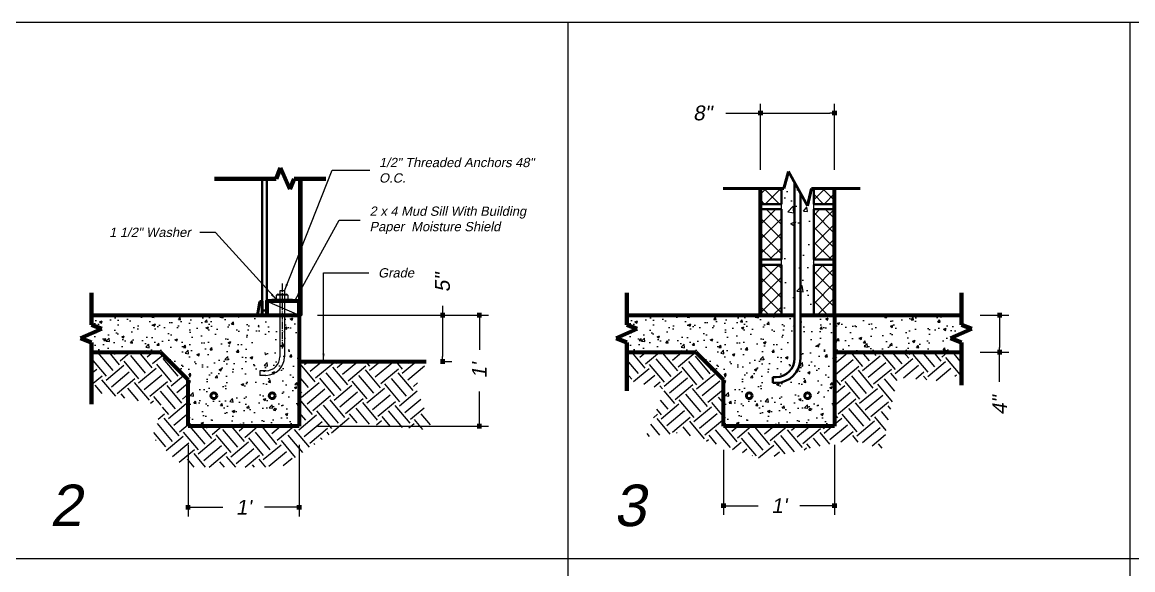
# Model space of a CAD drawing. Header units: inches. Extents: x -3905 to 10892, y 1064 to 9590.
# Drawn here: x 2252.8 to 2372.8, y 2603.4 to 2662.5 of the extents above; entities that cross this region are included whole.
import ezdxf

# ---------------------------------------------------------------- set-up
doc = ezdxf.new("R2010")
doc.units = ezdxf.units.IN
doc.header["$MEASUREMENT"] = 0
doc.header["$PDMODE"] = 3
doc.linetypes.add('CENTERLINE', pattern=[1.81, 0.75, -0.0625, 0.03, -0.0625, 0.75, -0.0625, 0.03, -0.0625])
doc.layers.add('Foundation', color=210, linetype='Continuous')
doc.styles.add('DSTEXT', font='arial.ttf', dxfattribs={"oblique": 12})
doc.styles.get("Standard").update_dxf_attribs({"font": 'arial.ttf', "oblique": 10})
doc.dimstyles.new('WeaselDims$0', dxfattribs={"dimtxt": 0.1, "dimasz": 0.0325, "dimexe": 0.0625, "dimexo": 0.125, "dimgap": 0.09, "dimtad": 0, "dimdec": 4, "dimzin": 0, "dimdsep": 46, "dimlunit": 4, "dimtxsty": 'Standard', "dimblk": 'BOXFILLED', "dimcen": 0.09, "dimadec": 0, "dimazin": 0, "dimtfac": 1, "dimtdec": 4, "dimtofl": 0, "dimtmove": 1, "dimatfit": 3, "dimfxl": 1, "dimfrac": 2, "dimtolj": 1, "dimtzin": 0, "dimarcsym": 0})
doc.dimstyles.new('WeaselDims$7', dxfattribs={"dimtxt": 0.0625, "dimasz": 0.046875, "dimexe": 0.125, "dimexo": 0.125, "dimgap": 0.0625, "dimtad": 0, "dimdec": 4, "dimrnd": 0.0625, "dimzin": 0, "dimdsep": 46, "dimlunit": 4, "dimtxsty": 'DSTEXT', "dimblk": 'ARCHTICK', "dimcen": 0, "dimadec": 0, "dimazin": 0, "dimtfac": 1, "dimtdec": 4, "dimtofl": 0, "dimtmove": 1, "dimatfit": 3, "dimfxl": 1, "dimfrac": 1, "dimtolj": 1, "dimtzin": 0, "dimarcsym": 0})

# ---------------------------------------------------------------- blocks, each defined once
blk = doc.blocks.new('_ArchTick')
at = {"color": 0, "linetype": 'ByBlock', "lineweight": 0, "const_width": 0.15}
blk.add_lwpolyline([(-0.5, -0.5), (0.5, 0.5)], dxfattribs=at)
blk = doc.blocks.new('Anchor 1-2')
at = {"color": 0, "linetype": 'CENTERLINE', "lineweight": 0}
blk.add_line((0, 1.93), (0, -5.09), dxfattribs=at)
at = {"color": 0, "lineweight": 0}
for p, q in [((1.12, 0.18), (-1.12, 0.18)), ((-1.12, 0), (-1.12, 0.18)), ((1.12, 0), (-1.12, 0)), ((0.61, 0.67), (-0.62, 0.67)), ((0.25, 1.14), (-0.25, 1.14)), ((1.12, 0), (1.12, 0.18))]:
    blk.add_line(p, q, dxfattribs=at)
at = {"color": 0, "linetype": 'Continuous', "lineweight": 0}
for p, q in [((-0.25, 1.14), (-0.25, -6)), ((0.25, 1.14), (0.25, -6)), ((-1.75, -7.5), (-2.41, -7.5)), ((-2.41, -7.5), (-2.41, -8)), ((-1.75, -8), (-2.41, -8))]:
    blk.add_line(p, q, dxfattribs=at)
at = {"color": 0, "lineweight": 0}
for points in [[(0.61, 0.67), (0.61, 0.18), (-0.62, 0.18), (-0.62, 0.67)], [(-0.45, 0.76), (0.45, 0.76)]]:
    blk.add_lwpolyline(points, dxfattribs=at)
for centre, radius, start, end in [((-0.45, 0.55), 0.204, 34.0045, 145.9955), ((0, 0.28), 0.475, 54.1118, 125.8882), ((0.44, 0.55), 0.204, 34, 146)]:
    blk.add_arc(centre, radius, start, end, dxfattribs=at)
at = {"color": 0, "linetype": 'Continuous', "lineweight": 0}
for radius in [1.5, 2]:
    blk.add_arc((-1.75, -6), radius, 270, 0, dxfattribs=at)
blk = doc.blocks.new('CMU-Unit')
at = {"layer": 'Foundation', "lineweight": 0}
h = blk.add_hatch(dxfattribs=at)
h.set_pattern_fill('AR-CONC', color=256, scale=0.75)
h.set_pattern_definition([(50, (-2829.897, 1301.3954), (5.3794514, -0.470641), [0.5625, -6.1875]), (355, (-2829.897, 1301.3954), (-1.040635, 5.641441), [0.45, -4.95]), (100.45144, (-2829.4485, 1301.356), (4.338816, 5.1708), [0.478051, -5.258566]), (46.1842, (-2829.897, 1302.8954), (8.00431, -1.241395), [0.84375, -9.28125]), (96.63564, (-2829.23, 1302.792), (7.009965, 7.30589), [0.717078, -7.887853]), (351.18416, (-2829.897, 1302.895), (7.009965, 7.30589), [0.675, -7.425]), (21, (-2829.147, 1302.5204), (4.476803, -3.0196417), [0.5625, -6.1875]), (326, (-2829.147, 1302.5204), (1.824865, 5.438625), [0.45, -4.95]), (71.45144, (-2828.7737, 1302.269), (6.301668, 2.418984), [0.478051, -5.258566]), (37.5, (-2829.8968, 1301.3954), (0.0911989, 2.4967039), [0, -4.89, 0, -5.025, 0, -4.96875]), (7.5, (-2829.8968, 1301.3954), (1.9730215, 2.9580878), [0, -2.865, 0, -4.7775, 0, -1.89375]), (327.5, (-2831.5693, 1301.3954), (4.0036683, -0.1691615), [0, -1.875, 0, -5.85, 0, -7.7625]), (317.5, (-2832.3193, 1301.3954), (4.3738963, 0.7507874), [0, -2.4375, 0, -3.885, 0, -5.5125])])
h.paths.add_polyline_path([(5.75, 6), (2.25, 6), (2.25, 0), (5.75, 0)])
h = blk.add_hatch(dxfattribs=at)
h.set_pattern_fill('ANSI37', color=256, scale=9)
h.set_pattern_definition([(45, (-2829.8968, 1301.3954), (-0.79549513, 0.79549513), []), (135, (-2829.8968, 1301.3954), (-0.79549513, -0.79549513), [])])
h.paths.add_polyline_path([(2.25, 5.44), (0, 5.44), (0, 0), (2.25, 0)])
h.paths.add_polyline_path([(8, 5.44), (5.75, 5.44), (5.75, 0), (8, 0)])
for p, q in [((0, 6), (2.25, 6)), ((2.25, 5.44), (2.25, 6)), ((8, 6), (5.75, 6)), ((5.75, 5.44), (5.75, 6)), ((5.75, 5.44), (8, 5.44)), ((2.25, 0), (0, 0))]:
    blk.add_line(p, q, dxfattribs=at)
at = {"layer": 'Foundation', "lineweight": 40}
for p, q in [((2.25, 5.44), (0, 5.44)), ((0, 5.44), (0, 0)), ((2.25, 5.44), (2.25, 0)), ((5.75, 0), (5.75, 5.44)), ((8, 5.44), (5.75, 5.44)), ((8, 0), (8, 5.44)), ((0, 0), (2.25, 0)), ((8, 0), (5.75, 0)), ((5.75, 0), (8, 0)), ((5.75, 0), (8, 0))]:
    blk.add_line(p, q, dxfattribs=at)
at = {"layer": 'Foundation', "lineweight": 0}
for centre, start, end in [((-0.42, 5.72), 326.1074, 33.8926), ((8.42, 5.72), 146.1074, 213.8926)]:
    blk.add_arc(centre, 0.504, start, end, dxfattribs=at)
blk = doc.blocks.new('_BoxFilled')
at = {"color": 0, "linetype": 'ByBlock', "lineweight": -2}
blk.add_line((-0.5, 0), (-1, 0), dxfattribs=at)
at = {"color": 0, "linetype": 'ByBlock'}
blk.add_solid([(-0.5, 0.5), (0.5, 0.5), (-0.5, -0.5), (0.5, -0.5)], dxfattribs=at)
blk = doc.blocks.new('*D74')
at = {"layer": 'Defpoints', "color": 0, "lineweight": 5, "transparency": 16777216}
for p in [(2328.53, 2618.34), (2340.53, 2618.88), (2340.53, 2610.3)]:
    blk.add_point(p, dxfattribs=at)
at = {"layer": 'Foundation', "color": 0, "lineweight": -2, "transparency": 16777216}
for p, q in [((2328.53, 2616.34), (2328.53, 2609.3)), ((2340.53, 2616.88), (2340.53, 2609.3)), ((2329.05, 2610.3), (2332.29, 2610.3)), ((2340.01, 2610.3), (2336.77, 2610.3))]:
    blk.add_line(p, q, dxfattribs=at)
at = {"layer": 'Foundation', "color": 0, "lineweight": -2, "transparency": 16777216, "xscale": 0.52, "yscale": 0.52, "zscale": 0.52, "rotation": 180}
blk.add_blockref('_BoxFilled', (2328.53, 2610.3), dxfattribs=at)
at = {"layer": 'Foundation', "color": 0, "lineweight": -2, "transparency": 16777216, "xscale": 0.52, "yscale": 0.52, "zscale": 0.52}
blk.add_blockref('_BoxFilled', (2340.53, 2610.3), dxfattribs=at)
at = {"layer": 'Foundation', "color": 0, "lineweight": 0, "transparency": 16777216, "insert": (2334.53, 2610.3), "char_height": 1.6, "attachment_point": 5}
blk.add_mtext("\\A1;1'", dxfattribs=at)
blk = doc.blocks.new('*D73')
at = {"layer": 'Defpoints', "color": 0, "lineweight": 5, "transparency": 16777216}
for p in [(2340.53, 2652.71), (2332.53, 2644.57), (2340.53, 2644.57)]:
    blk.add_point(p, dxfattribs=at)
at = {"layer": 'Foundation', "color": 0, "lineweight": -2, "transparency": 16777216}
for p, q in [((2332.53, 2646.57), (2332.53, 2653.71)), ((2340.53, 2646.57), (2340.53, 2653.71)), ((2328.78, 2652.71), (2332.53, 2652.71)), ((2333.05, 2652.71), (2340.01, 2652.71))]:
    blk.add_line(p, q, dxfattribs=at)
at = {"layer": 'Foundation', "color": 0, "lineweight": -2, "transparency": 16777216, "xscale": 0.52, "yscale": 0.52, "zscale": 0.52, "rotation": 180}
blk.add_blockref('_BoxFilled', (2332.53, 2652.71), dxfattribs=at)
at = {"layer": 'Foundation', "color": 0, "lineweight": -2, "transparency": 16777216, "xscale": 0.52, "yscale": 0.52, "zscale": 0.52}
blk.add_blockref('_BoxFilled', (2340.53, 2652.71), dxfattribs=at)
at = {"layer": 'Foundation', "color": 0, "lineweight": 0, "transparency": 16777216, "insert": (2326.27, 2652.71), "char_height": 1.6, "attachment_point": 5}
blk.add_mtext('\\A1;8"', dxfattribs=at)
blk = doc.blocks.new('*D75')
at = {"layer": 'Defpoints', "color": 0, "lineweight": 5, "transparency": 16777216}
for p in [(2270.68, 2618.88), (2282.68, 2618.88), (2282.68, 2610.13)]:
    blk.add_point(p, dxfattribs=at)
at = {"layer": 'Foundation', "color": 0, "lineweight": -2, "transparency": 16777216}
for p, q in [((2270.68, 2616.88), (2270.68, 2609.13)), ((2282.68, 2616.88), (2282.68, 2609.13)), ((2271.2, 2610.13), (2274.44, 2610.13)), ((2282.16, 2610.13), (2278.93, 2610.13))]:
    blk.add_line(p, q, dxfattribs=at)
at = {"layer": 'Foundation', "color": 0, "lineweight": -2, "transparency": 16777216, "xscale": 0.52, "yscale": 0.52, "zscale": 0.52, "rotation": 180}
blk.add_blockref('_BoxFilled', (2270.68, 2610.13), dxfattribs=at)
at = {"layer": 'Foundation', "color": 0, "lineweight": -2, "transparency": 16777216, "xscale": 0.52, "yscale": 0.52, "zscale": 0.52}
blk.add_blockref('_BoxFilled', (2282.68, 2610.13), dxfattribs=at)
at = {"layer": 'Foundation', "color": 0, "lineweight": 0, "transparency": 16777216, "insert": (2276.68, 2610.13), "char_height": 1.6, "attachment_point": 5}
blk.add_mtext("\\A1;1'", dxfattribs=at)
blk = doc.blocks.new('*D76')
at = {"layer": 'Defpoints', "color": 0, "lineweight": 5, "transparency": 16777216}
for p in [(2282.68, 2630.88), (2282.68, 2618.88), (2302.15, 2618.88)]:
    blk.add_point(p, dxfattribs=at)
at = {"layer": 'Foundation', "color": 0, "lineweight": -2, "transparency": 16777216}
for p, q in [((2284.68, 2630.88), (2303.15, 2630.88)), ((2302.15, 2630.36), (2302.15, 2627.12)), ((2302.15, 2619.4), (2302.15, 2622.63)), ((2284.68, 2618.88), (2303.15, 2618.88))]:
    blk.add_line(p, q, dxfattribs=at)
at = {"layer": 'Foundation', "color": 0, "lineweight": -2, "transparency": 16777216, "xscale": 0.52, "yscale": 0.52, "zscale": 0.52}
for p, rotation in [((2302.15, 2630.88), 90), ((2302.15, 2618.88), 270)]:
    blk.add_blockref('_BoxFilled', p, dxfattribs=dict(at, rotation=rotation))
at = {"layer": 'Foundation', "color": 0, "lineweight": 0, "transparency": 16777216, "insert": (2302.15, 2624.88), "char_height": 1.6, "attachment_point": 5, "rotation": 90}
blk.add_mtext("\\A1;1'", dxfattribs=at)
blk = doc.blocks.new('*D77')
at = {"layer": 'Defpoints', "color": 0, "lineweight": 5, "transparency": 16777216}
for p in [(2282.68, 2630.88), (2296.41, 2625.88), (2298.18, 2625.88)]:
    blk.add_point(p, dxfattribs=at)
at = {"layer": 'Foundation', "color": 0, "lineweight": -2, "transparency": 16777216}
for p, q in [((2298.18, 2631.88), (2298.18, 2630.88)), ((2284.68, 2630.88), (2299.18, 2630.88)), ((2298.18, 2630.36), (2298.18, 2626.4)), ((2298.41, 2625.88), (2299.18, 2625.88))]:
    blk.add_line(p, q, dxfattribs=at)
at = {"layer": 'Foundation', "color": 0, "lineweight": -2, "transparency": 16777216, "xscale": 0.52, "yscale": 0.52, "zscale": 0.52}
for p, rotation in [((2298.18, 2630.88), 90), ((2298.18, 2625.88), 270)]:
    blk.add_blockref('_BoxFilled', p, dxfattribs=dict(at, rotation=rotation))
at = {"layer": 'Foundation', "color": 0, "lineweight": 0, "transparency": 16777216, "insert": (2298.18, 2634.38), "char_height": 1.6, "attachment_point": 5, "rotation": 90}
blk.add_mtext('\\A1;5"', dxfattribs=at)
blk = doc.blocks.new('*D78')
at = {"layer": 'Defpoints', "color": 0, "lineweight": 5, "transparency": 16777216}
for p in [(2354.25, 2630.88), (2354.25, 2626.88), (2358.36, 2626.88)]:
    blk.add_point(p, dxfattribs=at)
at = {"layer": 'Foundation', "color": 0, "lineweight": -2, "transparency": 16777216}
for p, q in [((2356.25, 2630.88), (2359.36, 2630.88)), ((2358.36, 2630.36), (2358.36, 2627.4)), ((2356.25, 2626.88), (2359.36, 2626.88)), ((2358.36, 2623.67), (2358.36, 2626.88))]:
    blk.add_line(p, q, dxfattribs=at)
at = {"layer": 'Foundation', "color": 0, "lineweight": -2, "transparency": 16777216, "xscale": 0.52, "yscale": 0.52, "zscale": 0.52}
for p, rotation in [((2358.36, 2630.88), 90), ((2358.36, 2626.88), 270)]:
    blk.add_blockref('_BoxFilled', p, dxfattribs=dict(at, rotation=rotation))
at = {"layer": 'Foundation', "color": 0, "lineweight": 0, "transparency": 16777216, "insert": (2358.36, 2621.13), "char_height": 1.6, "attachment_point": 5, "rotation": 90}
blk.add_mtext('\\A1;4"', dxfattribs=at)

msp = doc.modelspace()

# ---------------------------------------------------------------- hatches: boundary and pattern name
at = {"layer": 'Foundation', "lineweight": 0}
h = msp.add_hatch(dxfattribs=at)
h.set_pattern_fill('AR-CONC', color=256, scale=0.75)
h.set_pattern_definition([(50, (-497.3657, 3944.272), (5.3794514, -0.470641), [0.5625, -6.1875]), (355, (-497.3657, 3944.272), (-1.040635, 5.641441), [0.45, -4.95]), (100.45144, (-496.9174, 3944.233), (4.338816, 5.1708), [0.478051, -5.258566]), (46.1842, (-497.366, 3945.772), (8.00431, -1.241395), [0.84375, -9.28125]), (96.63564, (-496.699, 3945.669), (7.009965, 7.30589), [0.717078, -7.887853]), (351.18416, (-497.366, 3945.772), (7.009965, 7.30589), [0.675, -7.425]), (21, (-496.6157, 3945.397), (4.476803, -3.0196417), [0.5625, -6.1875]), (326, (-496.6157, 3945.397), (1.824865, 5.438625), [0.45, -4.95]), (71.45144, (-496.2426, 3945.1455), (6.301668, 2.418984), [0.478051, -5.258566]), (37.5, (-497.3657, 3944.2721), (0.0911989, 2.4967039), [0, -4.89, 0, -5.025, 0, -4.96875]), (7.5, (-497.3657, 3944.272), (1.9730215, 2.9580878), [0, -2.865, 0, -4.7775, 0, -1.89375]), (327.5, (-499.0382, 3944.2721), (4.0036683, -0.1691615), [0, -1.875, 0, -5.85, 0, -7.7625]), (317.5, (-499.7882, 3944.272), (4.3738963, 0.7507874), [0, -2.4375, 0, -3.885, 0, -5.5125])])
h.paths.add_polyline_path([(2337.50631, 2642.87672), (2335.56121, 2646.40055), (2335.03863, 2644.5694), (2334.78111, 2644.5694), (2334.78111, 2642.87672)])
h.paths.add_polyline_path([(2338.28111, 2644.5694), (2338.03482, 2644.5694), (2337.66094, 2642.87672), (2338.28111, 2642.87672)])
h = msp.add_hatch(dxfattribs=at)
h.set_pattern_fill('ANSI37', color=256, scale=9)
h.set_pattern_definition([(45, (-497.3657, 3944.2721), (-0.79549513, 0.79549513), []), (135, (-497.3657, 3944.2721), (-0.79549513, -0.79549513), [])])
h.paths.add_polyline_path([(2334.78111, 2644.5694), (2332.53111, 2644.5694), (2332.53111, 2642.87672), (2334.78111, 2642.87672)])
h.paths.add_polyline_path([(2340.53111, 2644.5694), (2338.28111, 2644.5694), (2338.28111, 2642.87672), (2340.53111, 2642.87672)])
h = msp.add_hatch(dxfattribs=at)
h.set_pattern_fill('AR-CONC', color=256, scale=0.4)
h.set_pattern_definition([(50, (56.8602, -3.014), (2.8690407, -0.2510085), [0.3, -3.3]), (355, (56.8602, -3.014), (-0.5550053, 3.0087685), [0.24, -2.64]), (100.45144, (57.0993, -3.0348), (2.3140354, 2.75776), [0.2549608, -2.8045684]), (46.1842, (56.8602, -2.214), (4.2689653, -0.662077), [0.45, -4.95]), (96.63564, (57.216, -2.269), (3.738648, 3.8964744), [0.3824414, -4.206855]), (351.18416, (56.8602, -2.214), (3.738648, 3.8964744), [0.36, -3.96]), (21, (57.2602, -2.414), (2.3876282, -1.6104756), [0.3, -3.3]), (326, (57.2602, -2.414), (0.9732613, 2.9006002), [0.24, -2.64]), (71.451445, (57.4592, -2.548), (3.3608895, 1.2901246), [0.2549608, -2.8045684]), (37.5, (56.8602, -3.0139), (0.04863942, 1.33157542), [0, -2.608, 0, -2.68, 0, -2.65]), (7.5, (56.8602, -3.0139), (1.05227815, 1.57764685), [0, -1.528, 0, -2.548, 0, -1.01]), (327.5, (55.9682, -3.0139), (2.13528974, -0.0902195), [0, -1, 0, -3.12, 0, -4.14]), (317.5, (55.5682, -3.0139), (2.3327447, 0.4004199), [0, -1.3, 0, -2.072, 0, -2.94])])
h.paths.add_polyline_path([(2278.37237, 2630.87672), (2260.25508, 2630.87672), (2260.25508, 2629.8505), (2261.3691, 2629.39807), (2259.06968, 2628.38878), (2260.25508, 2627.93635), (2260.25508, 2626.87672), (2267.68487, 2626.87672), (2270.68487, 2623.87672), (2270.68487, 2618.87672), (2282.68487, 2618.87672), (2282.68487, 2630.87672), (2280.43487, 2630.87672), (2278.99737, 2630.87672), (2278.99737, 2626.18922, -0.414213562), (2276.37237, 2623.56422), (2275.99737, 2623.56422), (2275.99737, 2624.18922), (2276.37237, 2624.18922, 0.414213562), (2278.37237, 2626.18922)])
h.paths.add_polyline_path([(2273.77823, 2622.18053, -1), (2273.15323, 2622.18053, -1)], flags=16)
h.paths.add_polyline_path([(2280.08417, 2622.18053, -1), (2279.45917, 2622.18053, -1)], flags=16)
h = msp.add_hatch(dxfattribs=at)
h.set_pattern_fill('AR-CONC', color=256, scale=0.4)
h.set_pattern_definition([(50, (114.7065, -3.014), (2.8690407, -0.2510085), [0.3, -3.3]), (355, (114.7065, -3.014), (-0.5550053, 3.0087685), [0.24, -2.64]), (100.45144, (114.9456, -3.0348), (2.3140354, 2.75776), [0.2549608, -2.8045684]), (46.1842, (114.7065, -2.214), (4.2689653, -0.662077), [0.45, -4.95]), (96.63564, (115.0622, -2.269), (3.738648, 3.8964744), [0.3824414, -4.206855]), (351.18416, (114.7065, -2.214), (3.738648, 3.8964744), [0.36, -3.96]), (21, (115.1065, -2.414), (2.3876282, -1.6104756), [0.3, -3.3]), (326, (115.1065, -2.414), (0.9732613, 2.9006002), [0.24, -2.64]), (71.451445, (115.3055, -2.548), (3.3608895, 1.2901246), [0.2549608, -2.8045684]), (37.5, (114.7065, -3.0139), (0.04863942, 1.33157542), [0, -2.608, 0, -2.68, 0, -2.65]), (7.5, (114.7065, -3.0139), (1.05227815, 1.57764685), [0, -1.528, 0, -2.548, 0, -1.01]), (327.5, (113.8145, -3.0139), (2.13528974, -0.0902195), [0, -1, 0, -3.12, 0, -4.14]), (317.5, (113.4145, -3.0139), (2.3327447, 0.4004199), [0, -1.3, 0, -2.072, 0, -2.94])])
h.paths.add_polyline_path([(2336.21861, 2630.87672), (2318.10132, 2630.87672), (2318.10132, 2629.8505), (2319.21533, 2629.39807), (2316.91592, 2628.38878), (2318.10132, 2627.93635), (2318.10132, 2626.87672), (2325.53111, 2626.87672), (2328.53111, 2623.87672), (2328.53111, 2618.87672), (2340.53111, 2618.87672), (2340.53111, 2630.87672), (2338.28111, 2630.87672), (2336.84361, 2630.87672), (2336.84361, 2626.18922, -0.414213562), (2334.21861, 2623.56422), (2333.84361, 2623.56422), (2333.84361, 2624.18922), (2334.21861, 2624.18922, 0.414213562), (2336.21861, 2626.18922)])
h.paths.add_polyline_path([(2331.62447, 2622.18053, -1), (2330.99947, 2622.18053, -1)], flags=16)
h.paths.add_polyline_path([(2337.9304, 2622.18053, -1), (2337.3054, 2622.18053, -1)], flags=16)
h = msp.add_hatch(dxfattribs=at)
h.set_pattern_fill('AR-CONC', color=256, scale=0.4)
h.set_pattern_definition([(50, (0, 0), (2.8690407, -0.2510085), [0.3, -3.3]), (355, (0, 0), (-0.5550053, 3.0087685), [0.24, -2.64]), (100.45144, (0.239, -0.021), (2.3140354, 2.75776), [0.2549608, -2.8045684]), (46.1842, (0, 0.8), (4.2689653, -0.662077), [0.45, -4.95]), (96.63564, (0.3557, 0.745), (3.738648, 3.8964744), [0.3824414, -4.206855]), (351.18416, (0, 0.8), (3.738648, 3.8964744), [0.36, -3.96]), (21, (0.4, 0.6), (2.3876282, -1.6104756), [0.3, -3.3]), (326, (0.4, 0.6), (0.9732613, 2.9006002), [0.24, -2.64]), (71.451445, (0.599, 0.4658), (3.3608895, 1.2901246), [0.2549608, -2.8045684]), (37.5, (0, 0), (0.04863942, 1.33157542), [0, -2.608, 0, -2.68, 0, -2.65]), (7.5, (0, 0), (1.05227815, 1.57764685), [0, -1.528, 0, -2.548, 0, -1.01]), (327.5, (-0.892, 0), (2.13528974, -0.0902195), [0, -1, 0, -3.12, 0, -4.14]), (317.5, (-1.292, 0), (2.3327447, 0.4004199), [0, -1.3, 0, -2.072, 0, -2.94])])
h.paths.add_polyline_path([(2355.36761, 2629.39807), (2354.25359, 2629.8505), (2354.25359, 2630.87672), (2340.53111, 2630.87672), (2340.53111, 2626.87672), (2354.25359, 2626.87672), (2354.25359, 2627.93635), (2353.06819, 2628.38878)])
h = msp.add_hatch(dxfattribs=at)
h.set_pattern_fill('EARTH', color=256, scale=10, angle=40)
h.set_pattern_definition([(40, (56.8602, 1.0502), (0.308142, 3.5220801), [2.5, -2.5]), (40, (56.2576, 1.7683), (0.308142, 3.5220801), [2.5, -2.5]), (40, (55.655, 2.4865), (0.308142, 3.5220801), [2.5, -2.5]), (130, (55.6935, 2.9268), (-3.5220801, 0.308142), [2.5, -2.5]), (130, (56.4117, 3.5294), (-3.5220801, 0.308142), [2.5, -2.5]), (130, (57.1299, 4.132), (-3.5220801, 0.308142), [2.5, -2.5])])
h.paths.add_polyline_path([(2270.68487, 2623.87672), (2267.68487, 2626.87672), (2260.25508, 2626.87672), (2260.25508, 2622.64197), (2267.97453, 2621.09922), (2266.79219, 2617.70349), (2270.26536, 2614.45541), (2280.68499, 2614.45541), (2288.00086, 2619.32754), (2297.09033, 2618.44168), (2295.31677, 2623.16619), (2296.40735, 2625.87672), (2282.68487, 2625.87672), (2282.68487, 2618.87672), (2270.68487, 2618.87672)])
h = msp.add_hatch(dxfattribs=at)
h.set_pattern_fill('EARTH', color=256, scale=10, angle=40)
h.paths.add_polyline_path([(2328.53111, 2623.87672), (2325.53111, 2626.87672), (2318.10132, 2626.87672), (2318.10132, 2623.88355), (2322.20648, 2622.85834), (2320.11296, 2617.72088), (2323.93593, 2618.17552), (2332.67425, 2615.35675), (2342.14078, 2617.40263), (2345.69075, 2616.49335), (2347.37466, 2624.17679), (2351.92589, 2623.76763), (2354.25359, 2624.52403), (2354.25359, 2626.87672), (2340.53111, 2626.87672), (2340.53111, 2618.87672), (2328.53111, 2618.87672)])
h.paths.add_polyline_path([(2315.51671, 2606.86458), (2322.09972, 2606.86458), (2322.09972, 2613.73776), (2315.51671, 2613.73776)], flags=9)

# ---------------------------------------------------------------- linework, layer by layer
for p, q in [((2311.75914, 2488.67285), (2311.75914, 2662.52016)), ((2372.46769, 2488.67285), (2372.46769, 2662.52016)), ((2279.18487, 2632.37672), (2279.18487, 2645.62625)), ((2282.68487, 2632.37672), (2282.68487, 2645.63271)), ((2334.78111, 2642.87672), (2332.53111, 2642.87672)), ((2279.18487, 2632.37672), (2282.68487, 2630.87672)), ((2433.17623, 2604.57106), (2190.34205, 2604.57106))]:
    msp.add_line(p, q, dxfattribs=at)
at = {"layer": 'Foundation', "lineweight": 80}
for p, q in [((2280.6654, 2646.78423), (2280.21296, 2645.59883)), ((2281.67468, 2644.48482), (2280.6654, 2646.78423)), ((2280.21296, 2645.59883), (2273.52347, 2645.59883)), ((2282.12711, 2645.59883), (2281.67468, 2644.48482)), ((2285.57258, 2645.59883), (2282.12711, 2645.59883)), ((2260.25508, 2633.29597), (2260.25508, 2629.8505)), ((2318.10132, 2633.29597), (2318.10132, 2629.8505)), ((2354.25359, 2633.29597), (2354.25359, 2629.8505)), ((2261.3691, 2629.39807), (2259.06968, 2628.38878)), ((2260.25508, 2629.8505), (2261.3691, 2629.39807)), ((2319.21533, 2629.39807), (2316.91592, 2628.38878)), ((2318.10132, 2629.8505), (2319.21533, 2629.39807)), ((2355.36761, 2629.39807), (2353.06819, 2628.38878)), ((2354.25359, 2629.8505), (2355.36761, 2629.39807)), ((2259.06968, 2628.38878), (2260.25508, 2627.93635)), ((2260.25508, 2627.93635), (2260.25508, 2621.24686)), ((2316.91592, 2628.38878), (2318.10132, 2627.93635)), ((2318.10132, 2627.93635), (2318.10132, 2622.6917)), ((2353.06819, 2628.38878), (2354.25359, 2627.93635)), ((2354.25359, 2627.93635), (2354.25359, 2623.32378))]:
    msp.add_line(p, q, dxfattribs=at)
at = {"layer": 'Foundation', "lineweight": 50}
for p, q in [((2335.03863, 2644.5694), (2335.56121, 2646.40055)), ((2335.56121, 2646.40055), (2337.61675, 2642.67666)), ((2328.48881, 2644.5694), (2335.03863, 2644.5694)), ((2337.61675, 2642.67666), (2338.03482, 2644.5694)), ((2338.03482, 2644.5694), (2343.29556, 2644.5694))]:
    msp.add_line(p, q, dxfattribs=at)
at = {"layer": 'Foundation', "lineweight": 40}
for p, q in [((2336.21861, 2645.20958), (2336.21861, 2626.18922)), ((2332.53111, 2644.5694), (2332.53111, 2642.87672)), ((2334.78111, 2644.5694), (2334.78111, 2642.87672)), ((2336.84361, 2644.07731), (2336.84361, 2626.18922)), ((2338.28111, 2642.87672), (2338.28111, 2644.5694)), ((2340.53111, 2642.87672), (2340.53111, 2644.5694)), ((2332.53111, 2642.87672), (2334.78111, 2642.87672)), ((2340.53111, 2642.87672), (2338.28111, 2642.87672)), ((2338.28111, 2642.87672), (2340.53111, 2642.87672)), ((2338.28111, 2642.87672), (2340.53111, 2642.87672)), ((2334.21861, 2624.18922), (2333.84361, 2624.18922)), ((2333.84361, 2623.56422), (2333.84361, 2624.18922)), ((2334.21861, 2623.56422), (2333.84361, 2623.56422))]:
    msp.add_line(p, q, dxfattribs=at)
at = {"layer": 'Foundation', "lineweight": 70}
for p, q in [((2332.53111, 2630.87672), (2332.53111, 2644.5694)), ((2340.53111, 2630.87672), (2340.53111, 2644.5694)), ((2260.25508, 2630.87672), (2280.59112, 2630.87672)), ((2281.09112, 2630.87672), (2282.68487, 2630.87672)), ((2282.68487, 2630.87672), (2282.68487, 2618.87672)), ((2318.10132, 2630.87672), (2336.21861, 2630.87672)), ((2336.84361, 2630.87672), (2340.53111, 2630.87672)), ((2340.53111, 2630.87672), (2340.53111, 2618.87672)), ((2340.53111, 2630.87672), (2354.25359, 2630.87672)), ((2260.25508, 2626.87672), (2267.68487, 2626.87672)), ((2270.68487, 2623.87672), (2267.68487, 2626.87672)), ((2318.10132, 2626.87672), (2325.53111, 2626.87672)), ((2328.53111, 2623.87672), (2325.53111, 2626.87672)), ((2340.53111, 2626.87672), (2354.25359, 2626.87672)), ((2282.68487, 2625.87672), (2296.40735, 2625.87672)), ((2270.68487, 2618.87672), (2270.68487, 2623.87672)), ((2328.53111, 2618.87672), (2328.53111, 2623.87672)), ((2282.68487, 2618.87672), (2270.68487, 2618.87672)), ((2340.53111, 2618.87672), (2328.53111, 2618.87672))]:
    msp.add_line(p, q, dxfattribs=at)
at = {"layer": 'Foundation', "lineweight": 0}
msp.add_lwpolyline([(2190.34205, 2662.52016), (2433.17623, 2662.52016), (2433.17623, 2488.67285), (2190.34205, 2488.67285)], close=True, dxfattribs=at)
at = {"layer": 'Foundation', "lineweight": 40}
msp.add_lwpolyline([(2278.68487, 2631.37672), (2279.18487, 2631.37672), (2279.18487, 2645.59883), (2278.68487, 2645.59883)], close=True, dxfattribs=at)
msp.add_lwpolyline([(2282.68487, 2645.59883), (2282.68487, 2630.87672), (2282.93487, 2630.87672), (2282.93487, 2645.59883)], dxfattribs=at)
at = {"layer": 'Foundation', "lineweight": 53}
msp.add_lwpolyline([(2278.18487, 2630.87672), (2278.39262, 2632.16648, -0.368174406), (2278.63944, 2632.37672), (2278.68487, 2632.37672), (2278.68487, 2630.87672)], format="xyb", close=True, dxfattribs=at)
at = {"layer": 'Foundation', "lineweight": 70}
msp.add_lwpolyline([(2279.18487, 2630.87672), (2282.68487, 2630.87672), (2282.68487, 2632.37672), (2279.18487, 2632.37672)], close=True, dxfattribs=at)
at = {"layer": 'Foundation', "lineweight": 50}
for centre in [(2273.46573, 2622.18053), (2279.77167, 2622.18053), (2331.31197, 2622.18053), (2337.6179, 2622.18053)]:
    msp.add_circle(centre, 0.3125, dxfattribs=at)
at = {"layer": 'Foundation', "lineweight": 40}
for radius in [2, 2.625]:
    msp.add_arc((2334.21861, 2626.18922), radius, 270, 0, dxfattribs=at)

# ---------------------------------------------------------------- block references
at = {"layer": 'Foundation', "lineweight": 0}
for name, p in [('CMU-Unit', (2332.53111, 2636.87672)), ('CMU-Unit', (2332.53111, 2630.87672)), ('Anchor 1-2', (2280.84112, 2632.37672))]:
    msp.add_blockref(name, p, dxfattribs=at)

# ---------------------------------------------------------------- texts
at = {"layer": 'Foundation', "lineweight": 0, "oblique": 10}
for s, p in [('2', (2255.72302, 2608.08964)), ('3', (2316.67627, 2608.08964))]:
    msp.add_text(s, height=4.48423, dxfattribs=at).set_placement(p)
at = {"layer": 'Foundation', "lineweight": 0, "char_height": 1, "style": 'DSTEXT'}
for s, insert, width, attachment_point in [('\\A1;1/2" Threaded Anchors 48" O.C.', (2291.31335, 2646.52612), 17.0871533, 4), ('\\A1;2 x 4 Mud Sill With Building Paper  Moisture Shield', (2290.28606, 2641.1257), 19.6107791, 4), ('\\A1;1 1/2" Washer', (2270.95649, 2639.81929), 18.0356736, 6), ('\\A1;Grade', (2291.21168, 2635.44205), 13.8984346, 4)]:
    msp.add_mtext(s, dxfattribs=dict(at, insert=insert, width=width, attachment_point=attachment_point))

# ---------------------------------------------------------------- dimensions: what is measured, and where the dimension line sits
at = {"layer": 'Foundation', "lineweight": 0}
dim = msp.add_linear_dim(base=(2340.53111, 2652.70555), p1=(2332.53111, 2644.5694), p2=(2340.53111, 2644.5694), dimstyle='WeaselDims$0', override={"dimscale": 16}, dxfattribs=at)
dim.commit()
dim.dimension.update_dxf_attribs({"geometry": '*D73', "text_midpoint": (2326.27304, 2652.70555), "dimtype": 160})
for base, p1, p2, picture, middle in [((2298.17957, 2625.87672), (2282.68487, 2630.87672), (2296.40735, 2625.87672), '*D77', (2298.03539, 2634.377)), ((2358.35929, 2626.87672), (2354.25359, 2630.87672), (2354.25359, 2626.87672), '*D78', (2358.62578, 2621.13444))]:
    dim = msp.add_linear_dim(base=base, p1=p1, p2=p2, angle=90, dimstyle='WeaselDims$0', override={"dimscale": 16}, dxfattribs=at)
    dim.commit()
    dim.dimension.update_dxf_attribs({"geometry": picture, "text_midpoint": middle, "dimtype": 160})
dim = msp.add_linear_dim(base=(2302.14983, 2618.87672), p1=(2282.68487, 2630.87672), p2=(2282.68487, 2618.87672), angle=90, dimstyle='WeaselDims$0', override={"dimscale": 16}, dxfattribs=at)
dim.commit()
dim.dimension.update_dxf_attribs({"geometry": '*D76', "text_midpoint": (2302.14983, 2624.87672)})
for base, p1, p2, picture, middle in [((2282.68487, 2610.12787), (2270.68487, 2618.87672), (2282.68487, 2618.87672), '*D75', (2276.68487, 2610.12787)), ((2340.53111, 2610.29888), (2328.53111, 2618.34153), (2340.53111, 2618.87672), '*D74', (2334.53111, 2610.29888))]:
    dim = msp.add_linear_dim(base=base, p1=p1, p2=p2, dimstyle='WeaselDims$0', override={"dimscale": 16}, dxfattribs=at)
    dim.commit()
    dim.dimension.update_dxf_attribs({"geometry": picture, "text_midpoint": middle})

# ---------------------------------------------------------------- leaders
at = {"layer": 'Foundation', "lineweight": 0, "annotation_type": 0, "has_hookline": 1}
for points, hookline_direction, text_width in [([(2281.09112, 2633.51969), (2286.24512, 2646.52612), (2290.31335, 2646.52612)], 0, 14.32941), ([(2282.28708, 2632.55672), (2287.01742, 2641.1257), (2289.28606, 2641.1257)], 0, 17.00813), ([(2280.21881, 2632.55672), (2273.65263, 2639.81929), (2271.95649, 2639.81929)], 1, 8.8874), ([(2285.31186, 2625.98222), (2285.31186, 2635.44205), (2290.21168, 2635.44205)], 0, 3.97015)]:
    msp.add_leader(points, dimstyle='WeaselDims$7', override={"dimscale": 16, "dimgap": 0.0625, "dimtad": 0}, dxfattribs=dict(at, hookline_direction=hookline_direction, text_width=text_width))

doc.saveas('drawing.dxf')
